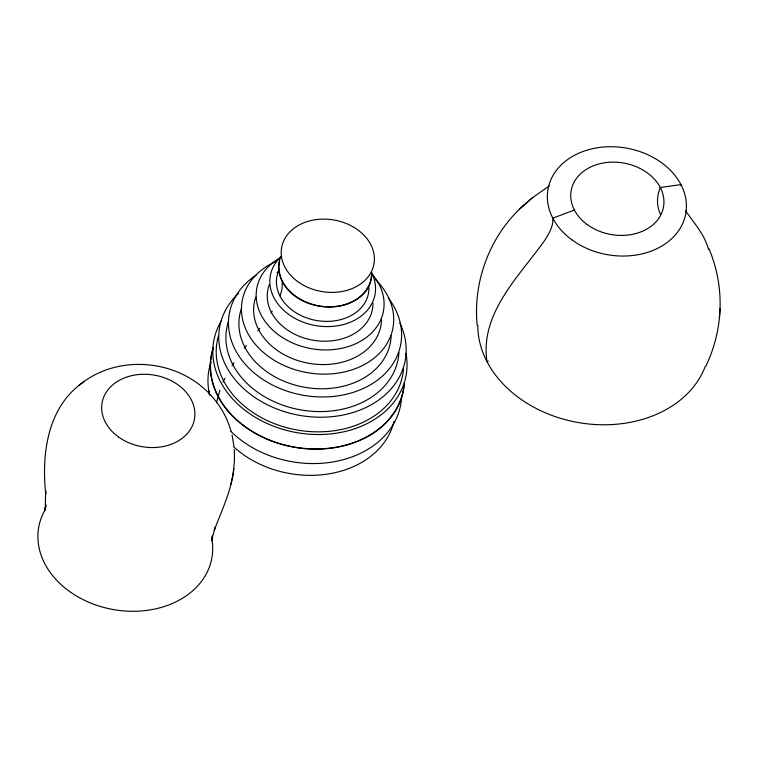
<?xml version="1.0" encoding="UTF-8"?>
<svg xmlns="http://www.w3.org/2000/svg" width="758" height="758" viewBox="0 0 758 758"><rect width="100%" height="100%" fill="white"/><g stroke="black" fill="none" stroke-linecap="round" stroke-linejoin="round"><path stroke-width="1.14" d="M719.768 313.187C721.37 291.337 717.513 269.185 709.118 248.975M282.298 281.654L282.061 288.77L280.128 296.065M705.878 366.209C713.638 349.751 718.603 331.871 719.721 313.679M719.408 318.407L720.091 308.478M233.331 472.111L234.468 460.769L234.307 449.485M211.766 540.748L212.354 536.086L211.87 539.27L215.281 527.18L214.182 530.297C221.923 510.153 231.531 490.293 233.862 468.567M233.218 472.85L231.939 479.909M230.991 484.22L231.74 480.714M44.741 510.816L45.774 506.23L45.101 509.376L45.831 504.695L45.357 507.879L45.613 490.587L45.745 493.97C41.453 454.753 47.271 408.448 81.466 383.463M216.504 402.688L219.867 390.209M680.665 185.274L680.94 184.592L660.275 187.51C656.693 196.095 656.419 205.987 660.531 214.438M222.994 382.108L224.993 378.176M232.081 365.621L233.834 362.769M270.938 313.073L272.169 311.301M244.294 348.159L246.322 345.468M257.786 330.82L259.786 328.29M523.02 205.863C490.009 235.577 472.774 281.246 477.199 325.381M523.266 205.636L529.397 200.273M519.893 208.753L532.751 197.497L549.285 185.937M529.766 199.97L532.751 197.497M81.731 383.273C118.305 354.668 175.183 359.349 207.711 392.038M78.794 385.519L84.309 381.293M488.313 361.073L486.968 361.613C479.833 313.424 518.51 277.058 544.092 241.262A119.518 65.16 -27.5 0 0 545.447 239.196C549.37 232.914 553.473 225.875 552.819 218.181L574.393 210.023M209.663 394.027C219.744 404.374 227.144 417.317 231.057 431.207M685.431 210.715C694.091 222.975 704.618 234.582 708.54 249.458M232.043 434.921L233.938 445.912M371.837 272.766A46.892 36.289 9.9 0 1 319.213 306.185A46.892 36.289 9.9 0 1 280.469 257.161M393.999 421.382A93.784 72.578 9.9 0 1 328.062 473.996A93.784 72.578 9.9 0 1 233.407 446.557M209.047 394.188A93.784 72.578 9.9 0 1 209.217 391.062M401.645 395.619A97.431 75.393 9.9 0 1 337.253 461.129A97.431 75.393 9.9 0 1 230.934 431.397M209.691 395.183A97.431 75.393 9.9 0 1 211.037 362.021M404.374 383.178A97.697 75.601 9.9 0 1 292.777 446.993A97.697 75.601 9.9 0 1 213.33 347.316M403.521 368.189A94.276 72.957 9.9 0 1 297.212 430.013A94.276 72.957 9.9 0 1 218.531 335.633M398.945 352.47A87.075 67.386 9.9 0 1 299.884 409.746A87.075 67.386 9.9 0 1 228.556 321.146M391.128 335.775A76.586 59.266 9.9 0 1 304.583 387.262A76.586 59.266 9.9 0 1 241.215 309.217M381.539 319.544A64.354 49.801 9.9 0 1 308.696 363.281A64.354 49.801 9.9 0 1 255.787 297.089M373.002 303.38A53.193 41.159 9.9 0 1 312.637 340.134A53.193 41.159 9.9 0 1 269.346 284.638M277.021 272.719A53.193 41.159 9.9 0 1 278.631 271.146M368.928 287.377A46.532 36.005 9.9 0 1 316.702 320.539A46.532 36.005 9.9 0 1 278.262 271.885M403.929 385.31A97.431 75.393 9.9 0 1 292.152 446.661A97.431 75.393 9.9 0 1 213.244 348.453M405.975 353.531A97.697 75.601 9.9 0 1 296.293 432.543A97.697 75.601 9.9 0 1 221.639 320.407M399.854 323.022A94.276 72.957 9.9 0 1 298.709 415.195A94.276 72.957 9.9 0 1 238.704 293.204M375.248 279.332A76.586 59.266 9.9 0 1 364.769 364.323A76.586 59.266 9.9 0 1 255.863 344.956A76.586 59.266 9.9 0 1 275.675 261.624M371.837 273.155A53.193 41.159 9.9 0 1 315.015 325.466A53.193 41.159 9.9 0 1 281.19 256.517M371.477 274.567A46.532 36.005 9.9 0 1 320.473 306.099A46.532 36.005 9.9 0 1 279.721 260.809M211.624 537.81A87.928 68.04 9.9 0 1 113.482 609.584A87.928 68.04 9.9 0 1 45.793 508.675M705.196 366.55A116.675 90.287 9.9 0 1 577.369 422.386A116.675 90.287 9.9 0 1 477.824 325.438M388.74 298.444A87.075 67.386 9.9 0 1 365.138 387.632A87.075 67.386 9.9 0 1 247.885 367.09A87.075 67.386 9.9 0 1 256.1 275.201M372.15 274.083A64.354 49.801 9.9 0 1 358.344 342.455A64.354 49.801 9.9 0 1 269.573 326.869A64.354 49.801 9.9 0 1 279.977 257.9M297.667 281.55A46.892 36.289 9.9 0 0 373.656 265.433A46.892 36.289 9.9 0 0 312.05 220.322A46.892 36.289 9.9 0 0 297.667 281.55M118.428 436.902A46.892 36.289 9.9 0 0 194.209 420.302A46.892 36.289 9.9 0 0 132.195 375.542A46.892 36.289 9.9 0 0 118.428 436.902M587.204 224.558A46.892 36.289 9.9 0 0 663.203 208.431A46.892 36.289 9.9 0 0 601.596 163.33A46.892 36.289 9.9 0 0 587.204 224.558M571.93 239.85A69.963 54.14 9.9 0 0 685.308 215.803A69.963 54.14 9.9 0 0 593.4 148.511A69.963 54.14 9.9 0 0 571.93 239.85"/></g></svg>
